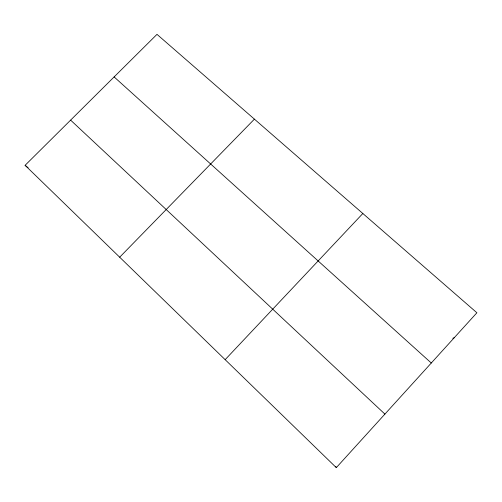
<?xml version="1.0" encoding="UTF-8"?>
<svg xmlns="http://www.w3.org/2000/svg" width="502" height="502" viewBox="0 0 502 502"><rect width="100%" height="100%" fill="white"/><g stroke="black" fill="none" stroke-linecap="round" stroke-linejoin="round"><path stroke-width="0.75" d="M336.309 467.644L476.9 312.765L156.994 34.356L25.1 165.321L336.309 467.644L335.838 466.458M225.153 359.664L362.846 213.501M119.683 257.2L254.414 119.131M452.785 338.279L454.191 337.783M25.1 165.321L28.106 167.731M114.123 76.925L431.287 363.009M70.613 120.129L384.908 414.1"/></g></svg>
